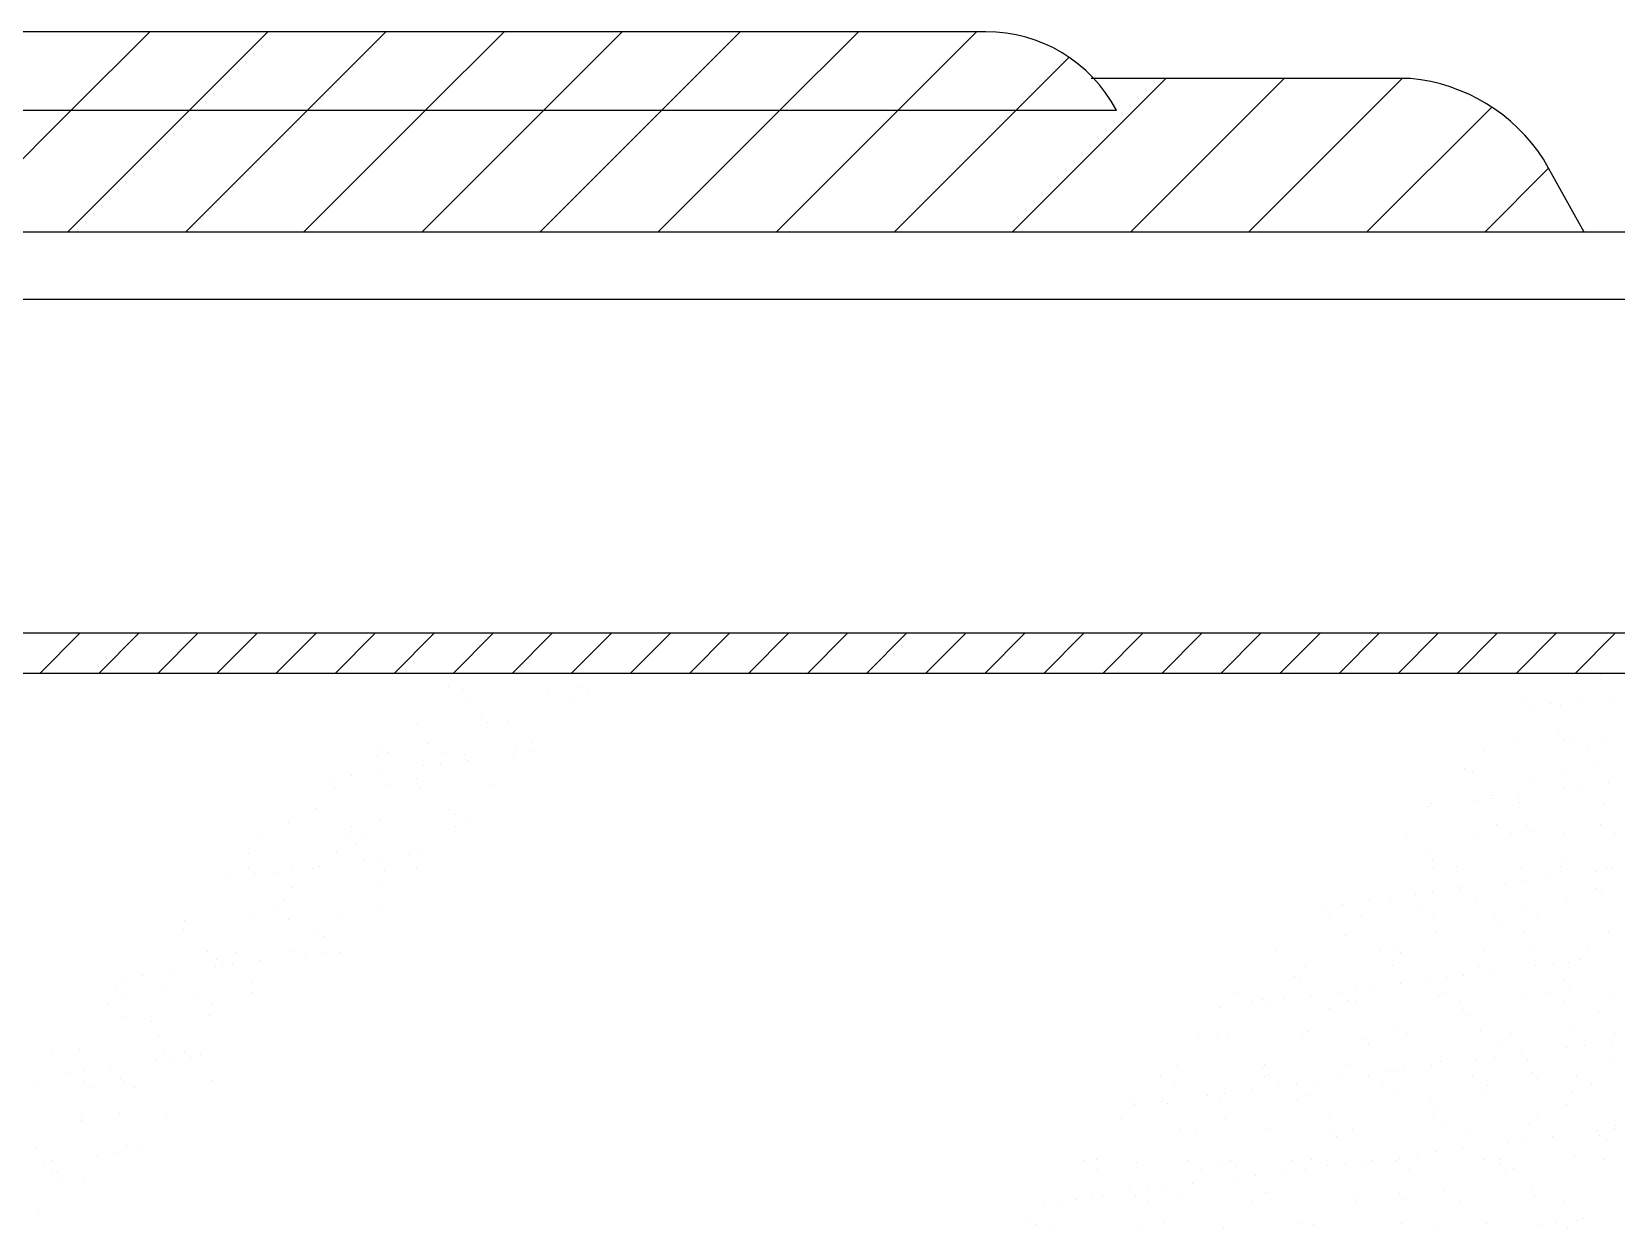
# Model space of a CAD drawing. Header units: inches. Extents: x 11.8 to 54.3, y 10.8 to 35.6.
# Drawn here: x 42.3236 to 42.5608, y 27.0403 to 27.2193 of the extents above; entities that cross this region are included whole.
import ezdxf

# ---------------------------------------------------------------- set-up
doc = ezdxf.new("R2010")
doc.units = ezdxf.units.IN
doc.header["$MEASUREMENT"] = 0
doc.layers.add('02', color=2, linetype='Continuous')

msp = doc.modelspace()

# ---------------------------------------------------------------- linework, layer by layer
at = {"layer": '02'}
for p, q in [((42.46641837556969, 27.21933697191126), (42.11545869179396, 27.21933697191126)), ((42.32953314474265, 27.20760866382862), (42.34126145282529, 27.21933697191126)), ((42.34721081427234, 27.20760866382862), (42.35893912235498, 27.21933697191126)), ((42.36488848380203, 27.20760866382862), (42.37661679188467, 27.21933697191126)), ((42.38256615333161, 27.20760866382862), (42.39429446141436, 27.21933697191126)), ((42.4002438228613, 27.20760866382862), (42.41197213094394, 27.21933697191126)), ((42.41792149239099, 27.20760866382862), (42.42964980047363, 27.21933697191126)), ((42.43559916192068, 27.20760866382862), (42.44732747000332, 27.21933697191126)), ((42.45327683145025, 27.20760866382862), (42.46500513953301, 27.21933697191126)), ((42.47095450097994, 27.20760866382862), (42.47885687609325, 27.21551103894181)), ((42.4703604785923, 27.18933697191128), (42.49336047859232, 27.2123369719112)), ((42.5299886513766, 27.2123369719112), (42.48216377455471, 27.2123369719112)), ((42.48803814812199, 27.18933697191128), (42.51103814812201, 27.2123369719112)), ((42.50571581765168, 27.18933697191128), (42.52871581765159, 27.2123369719112)), ((42.09593853368177, 27.20760866382862), (42.48593853368176, 27.20760866382862)), ((42.31126145282532, 27.18933697191128), (42.32953314474265, 27.20760866382862)), ((42.32893912235501, 27.18933697191128), (42.34721081427234, 27.20760866382862)), ((42.3466167918847, 27.18933697191128), (42.36488848380203, 27.20760866382862)), ((42.36429446141427, 27.18933697191128), (42.38256615333161, 27.20760866382862)), ((42.38197213094396, 27.18933697191128), (42.4002438228613, 27.20760866382862)), ((42.39964980047365, 27.18933697191128), (42.41792149239099, 27.20760866382862)), ((42.41732747000334, 27.18933697191128), (42.43559916192068, 27.20760866382862)), ((42.43500513953303, 27.18933697191128), (42.45327683145025, 27.20760866382862)), ((42.45268280906261, 27.18933697191128), (42.47095450097994, 27.20760866382862)), ((42.52339348718125, 27.18933697191128), (42.54211785995894, 27.20806134468885)), ((42.54107115671094, 27.18933697191128), (42.55063697182347, 27.19890278702369)), ((42.55593853368181, 27.18933697191128), (42.54988756057925, 27.20025497899972)), ((42.72193853368175, 27.18933697191128), (41.85993853368178, 27.18933697191128)), ((41.84993853368179, 27.17933697191129), (42.73193853368174, 27.17933697191129)), ((42.62693853368184, 27.12933697191123), (41.95493853368181, 27.12933697191123)), ((42.32481096570883, 27.12333697191125), (42.33081096570881, 27.12933697191123)), ((42.33364980047362, 27.12333697191125), (42.33964980047371, 27.12933697191123)), ((42.34248863523852, 27.12333697191125), (42.3484886352385, 27.12933697191123)), ((42.35132747000331, 27.12333697191125), (42.35732747000328, 27.12933697191123)), ((42.3601663047681, 27.12333697191125), (42.36616630476819, 27.12933697191123)), ((42.369005139533, 27.12333697191125), (42.37500513953297, 27.12933697191123)), ((42.37784397429779, 27.12333697191125), (42.38384397429776, 27.12933697191123)), ((42.38668280906269, 27.12333697191125), (42.39268280906266, 27.12933697191123)), ((42.39552164382748, 27.12333697191125), (42.40152164382745, 27.12933697191123)), ((42.40436047859227, 27.12333697191125), (42.41036047859235, 27.12933697191123)), ((42.41319931335717, 27.12333697191125), (42.41919931335714, 27.12933697191123)), ((42.42203814812196, 27.12333697191125), (42.42803814812193, 27.12933697191123)), ((42.43087698288686, 27.12333697191125), (42.43687698288683, 27.12933697191123)), ((42.43971581765165, 27.12333697191125), (42.44571581765162, 27.12933697191123)), ((42.44855465241643, 27.12333697191125), (42.45455465241652, 27.12933697191123)), ((42.45739348718133, 27.12333697191125), (42.46339348718131, 27.12933697191123)), ((42.46623232194612, 27.12333697191125), (42.47223232194609, 27.12933697191123)), ((42.47507115671091, 27.12333697191125), (42.481071156711, 27.12933697191123)), ((42.48390999147581, 27.12333697191125), (42.48990999147578, 27.12933697191123)), ((42.4927488262406, 27.12333697191125), (42.49874882624057, 27.12933697191123)), ((42.5015876610055, 27.12333697191125), (42.50758766100547, 27.12933697191123)), ((42.51042649577029, 27.12333697191125), (42.51642649577026, 27.12933697191123)), ((42.51926533053508, 27.12333697191125), (42.52526533053516, 27.12933697191123)), ((42.52810416529998, 27.12333697191125), (42.53410416529995, 27.12933697191123)), ((42.53694300006477, 27.12333697191125), (42.54294300006474, 27.12933697191123)), ((42.54578183482967, 27.12333697191125), (42.55178183482964, 27.12933697191123)), ((42.55462066959446, 27.12333697191125), (42.56062066959443, 27.12933697191123)), ((42.62093853368187, 27.12333697191125), (41.96093853368178, 27.12333697191125)), ((42.3843140912477, 27.12271728287406), (42.3843140912477, 27.12271728287406)), ((42.55839451439569, 27.12320662729244), (42.55839451439569, 27.12320662729244)), ((42.3859475904526, 27.12136779149851), (42.3859475904526, 27.12136779149851)), ((42.38807258749399, 27.12089943386523), (42.38807258749399, 27.12089943386523)), ((42.40086303556065, 27.12083808849125), (42.40086303556065, 27.12083808849125)), ((42.40595484549887, 27.12119593542171), (42.40595484549887, 27.12119593542171)), ((42.40687644216986, 27.12035144766228), (42.40687644216986, 27.12035144766228)), ((42.38867968102433, 27.1192518100464), (42.38867968102433, 27.1192518100464)), ((42.40425039033313, 27.11928010531402), (42.40425039033313, 27.11928010531402)), ((42.54718527456215, 27.11891199855232), (42.54718527456215, 27.11891199855232)), ((42.54837295340646, 27.11842453641053), (42.54837295340646, 27.11842453641053)), ((42.55097549616757, 27.11876716766515), (42.55097549616757, 27.11876716766515)), ((42.55236502900938, 27.11858004043198), (42.55236502900938, 27.11858004043198)), ((42.5550404200991, 27.11930232505322), (42.5550404200991, 27.11930232505322)), ((42.55995748342072, 27.11956305799093), (42.55995748342072, 27.11956305799093)), ((42.38132908410149, 27.11572496171867), (42.38132908410149, 27.11572496171867)), ((42.39092421247598, 27.11680755759708), (42.39092421247598, 27.11680755759708)), ((42.39184580914709, 27.11596306983743), (42.39184580914709, 27.11596306983743)), ((42.39483355017445, 27.11621150163078), (42.39483355017445, 27.11621150163078)), ((42.38301882120392, 27.1129102443807), (42.38301882120392, 27.1129102443807)), ((42.39858953051272, 27.11293853964831), (42.39858953051272, 27.11293853964831)), ((42.54591903311952, 27.11363385382115), (42.54591903311952, 27.11363385382115)), ((42.55216189658553, 27.11435176465089), (42.55216189658553, 27.11435176465089)), ((42.55308349325652, 27.11350727689146), (42.55308349325652, 27.11350727689146)), ((42.55429662360031, 27.11322149232511), (42.55429662360031, 27.11322149232511)), ((42.55870948118617, 27.1135725084474), (42.55870948118617, 27.1135725084474)), ((42.3752995987153, 27.1110983748582), (42.3752995987153, 27.1110983748582)), ((42.37589357945321, 27.11241917977246), (42.37589357945321, 27.11241917977246)), ((42.3768151761242, 27.11157469201281), (42.3768151761242, 27.11157469201281)), ((42.38512729981848, 27.11156699535978), (42.38512729981848, 27.11156699535978)), ((42.38838755428448, 27.11126531502019), (42.38838755428448, 27.11126531502019)), ((42.38892407171456, 27.11037844560733), (42.38892407171456, 27.11037844560733)), ((42.39571546901495, 27.11127255002405), (42.39571546901495, 27.11127255002405)), ((42.39619574543418, 27.11197708761265), (42.39619574543418, 27.11197708761265)), ((42.39831801177606, 27.11161518127856), (42.39831801177606, 27.11161518127856)), ((42.54083439290606, 27.11184994803657), (42.54083439290606, 27.11184994803657)), ((42.55640510221475, 27.1118782433043), (42.55640510221475, 27.1118782433043)), ((42.37140028378975, 27.10807139515985), (42.37140028378975, 27.10807139515985)), ((42.3754652077214, 27.10860655254792), (42.3754652077214, 27.10860655254792)), ((42.38225660502179, 27.10950065696475), (42.38225660502179, 27.10950065696475)), ((42.3848591477829, 27.10984328821915), (42.3848591477829, 27.10984328821915)), ((42.53805286023375, 27.10911889906684), (42.53805286023375, 27.10911889906684)), ((42.53917552972713, 27.10845938167459), (42.53917552972713, 27.10845938167459)), ((42.55267999579998, 27.10894592158693), (42.55267999579998, 27.10894592158693)), ((42.55743342954374, 27.10952129466646), (42.55743342954374, 27.10952129466646)), ((42.36879774102864, 27.10772876390534), (42.36879774102864, 27.10772876390534)), ((42.36885360282544, 27.10615218824737), (42.36885360282544, 27.10615218824737)), ((42.37714711352204, 27.10670300361697), (42.37714711352204, 27.10670300361697)), ((42.38116511241141, 27.10758870978792), (42.38116511241141, 27.10758870978792)), ((42.38164405089209, 27.10609084287362), (42.38164405089209, 27.10609084287362)), ((42.39271782283073, 27.10673129888469), (42.39271782283073, 27.10673129888469)), ((42.54842491591832, 27.10701425156149), (42.54842491591832, 27.10701425156149)), ((42.5529829338732, 27.1060856991438), (42.5529829338732, 27.1060856991438)), ((42.55558547663431, 27.10642833039843), (42.55558547663431, 27.10642833039843)), ((42.55965040056596, 27.10696348778638), (42.55965040056596, 27.10696348778638)), ((42.36613447938852, 27.10320033196318), (42.36613447938852, 27.10320033196318)), ((42.38614173443479, 27.1030284758866), (42.38614173443479, 27.1030284758866)), ((42.53273267257966, 27.10341970166779), (42.53273267257966, 27.10341970166779)), ((42.53314604434082, 27.10383279481412), (42.53314604434082, 27.10383279481412)), ((42.53952406988004, 27.10431380608439), (42.53952406988004, 27.10431380608439)), ((42.54212661264116, 27.10465643733901), (42.54212661264116, 27.10465643733901)), ((42.54240279652085, 27.10513291684184), (42.54240279652085, 27.10513291684184)), ((42.54619153657281, 27.10519159472708), (42.54619153657281, 27.10519159472708)), ((42.54623399991011, 27.10399973497611), (42.54623399991011, 27.10399973497611)), ((42.55902444797677, 27.10393838960224), (42.55902444797677, 27.10393838960224)), ((42.36211009943294, 27.10097771610081), (42.36211009943294, 27.10097771610081)), ((42.3756145655059, 27.10146425601316), (42.3756145655059, 27.10146425601316)), ((42.38706333110589, 27.10218398812695), (42.38706333110589, 27.10218398812695)), ((42.38870252107507, 27.10163119617514), (42.38870252107507, 27.10163119617514)), ((42.54276405609791, 27.10067268589578), (42.54276405609791, 27.10067268589578)), ((42.5583347654066, 27.1007009811634), (42.5583347654066, 27.1007009811634)), ((42.35802402300727, 27.09898989366262), (42.35802402300727, 27.09898989366262)), ((42.37111110141201, 27.09864009806175), (42.37111110141201, 27.09864009806175)), ((42.37148625370152, 27.10036143795115), (42.37148625370152, 27.10036143795115)), ((42.37359473231608, 27.09901818893034), (42.37359473231608, 27.09901818893034)), ((42.38705696301032, 27.10038973321899), (42.38705696301032, 27.10038973321899)), ((42.52930182540366, 27.09930114160725), (42.52930182540366, 27.09930114160725)), ((42.53949049651762, 27.09882526282955), (42.53949049651762, 27.09882526282955)), ((42.54487253471247, 27.09932943687486), (42.54487253471247, 27.09932943687486)), ((42.54737941854434, 27.10057268294041), (42.54737941854434, 27.10057268294041)), ((42.54830101521533, 27.09972819518098), (42.54830101521533, 27.09972819518098)), ((42.55299496259057, 27.09931180274178), (42.55299496259057, 27.09931180274178)), ((42.56044324402116, 27.09935773214248), (42.56044324402116, 27.09935773214248)), ((42.35608061404675, 27.09635112924034), (42.35608061404675, 27.09635112924034)), ((42.36916856961592, 27.09651806940233), (42.36916856961592, 27.09651806940233)), ((42.372032698083, 27.09779561030232), (42.372032698083, 27.09779561030232)), ((42.38007518818826, 27.0962677152812), (42.38007518818826, 27.0962677152812)), ((42.38195901768258, 27.09645672402847), (42.38195901768258, 27.09645672402847)), ((42.53234878552145, 27.09618430511578), (42.53234878552145, 27.09618430511578)), ((42.35608046838912, 27.09425172023712), (42.35608046838912, 27.09425172023712)), ((42.35994885750235, 27.0936180335792), (42.35994885750235, 27.0936180335792)), ((42.36255140026346, 27.09396066483371), (42.36255140026346, 27.09396066483371)), ((42.36561454601964, 27.09415419718753), (42.36561454601964, 27.09415419718753)), ((42.36661632419511, 27.09449582222178), (42.36661632419511, 27.09449582222178)), ((42.3734077214955, 27.0953899266385), (42.3734077214955, 27.0953899266385)), ((42.37601026425661, 27.09573255789301), (42.37601026425661, 27.09573255789301)), ((42.37638263437022, 27.09380962807732), (42.37638263437022, 27.09380962807732)), ((42.38118525532845, 27.09418249245514), (42.38118525532845, 27.09418249245514)), ((42.53327038219255, 27.09533981735636), (42.53327038219255, 27.09533981735636)), ((42.53346101113142, 27.09419867596908), (42.53346101113142, 27.09419867596908)), ((42.53689234841603, 27.09446544513206), (42.53689234841603, 27.09446544513206)), ((42.54654896670071, 27.09436561613107), (42.54654896670071, 27.09436561613107)), ((42.55246305772472, 27.09449374039978), (42.55246305772472, 27.09449374039978)), ((42.55265095150254, 27.09574221295598), (42.55265095150254, 27.09574221295598)), ((42.55759291434005, 27.09374686187708), (42.55759291434005, 27.09374686187708)), ((42.55933941476725, 27.09430427075709), (42.55933941476725, 27.09430427075709)), ((42.56019545710116, 27.09408949313159), (42.56019545710116, 27.09408949313159)), ((42.35315746020196, 27.09272392916237), (42.35315746020196, 27.09272392916237)), ((42.35700206506012, 27.0934072324777), (42.35700206506012, 27.0934072324777)), ((42.36242506622354, 27.09134359725577), (42.36242506622354, 27.09134359725577)), ((42.37592953229638, 27.091830137168), (42.37592953229638, 27.091830137168)), ((42.53762031847965, 27.09135383513135), (42.53762031847965, 27.09135383513135)), ((42.5441340503469, 27.09197496881766), (42.5441340503469, 27.09197496881766)), ((42.54673659310801, 27.09231760007229), (42.54673659310801, 27.09231760007229)), ((42.55080151703966, 27.09285275746025), (42.55080151703966, 27.09285275746025)), ((42.55762757352603, 27.09118197905455), (42.55762757352603, 27.09118197905455)), ((42.36135200134733, 27.08942125025269), (42.36135200134733, 27.08942125025269)), ((42.52388378905336, 27.08930897134153), (42.52388378905336, 27.08930897134153)), ((42.52701501524156, 27.08925248935848), (42.52701501524156, 27.08925248935848)), ((42.53067518635375, 27.09020307575825), (42.53067518635375, 27.09020307575825)), ((42.53327772911486, 27.09054570701288), (42.53327772911486, 27.09054570701288)), ((42.53734265304651, 27.09108086440083), (42.53734265304651, 27.09108086440083)), ((42.53980546330821, 27.0891911439845), (42.53980546330821, 27.0891911439845)), ((42.55330992938106, 27.08967768389662), (42.55330992938106, 27.08967768389662)), ((42.55854917019703, 27.09033749129513), (42.55854917019703, 27.09033749129513)), ((42.34649145550499, 27.08644108723329), (42.34649145550499, 27.08644108723329)), ((42.35639558083734, 27.0867170103953), (42.35639558083734, 27.0867170103953)), ((42.35995368619923, 27.08781263152182), (42.35995368619923, 27.08781263152182)), ((42.36206216481368, 27.0864693825009), (42.36206216481368, 27.0864693825009)), ((42.36948353640652, 27.08688395055729), (42.36948353640652, 27.08688395055729)), ((42.37552439550792, 27.08784092678944), (42.37552439550792, 27.08784092678944)), ((42.5172163223606, 27.08843118269884), (42.5172163223606, 27.08843118269884)), ((42.51776925790126, 27.0867523351777), (42.51776925790126, 27.0867523351777)), ((42.51981886512171, 27.08877381395346), (42.51981886512171, 27.08877381395346)), ((42.52258968545688, 27.08696545730673), (42.52258968545688, 27.08696545730673)), ((42.53123148859551, 27.08812387946623), (42.53123148859551, 27.08812387946623)), ((42.53333996721007, 27.08678063044543), (42.53333996721007, 27.08678063044543)), ((42.54259694050315, 27.08679360122992), (42.54259694050315, 27.08679360122992)), ((42.54680219790431, 27.08815217473407), (42.54680219790431, 27.08815217473407)), ((42.54891067651876, 27.08680892571315), (42.54891067651876, 27.08680892571315)), ((42.34632136832444, 27.08503287242807), (42.34632136832444, 27.08503287242807)), ((42.36632862337082, 27.08486101635127), (42.36632862337082, 27.08486101635127)), ((42.52027151184906, 27.08407801721192), (42.52027151184906, 27.08407801721192)), ((42.53377597792202, 27.08456455712404), (42.53377597792202, 27.08456455712404)), ((42.54351853717414, 27.0859491134705), (42.54351853717414, 27.0859491134705)), ((42.5468639334912, 27.08473149728603), (42.5468639334912, 27.08473149728603)), ((42.55965438155785, 27.08467015191205), (42.55965438155785, 27.08467015191205)), ((42.34994958494737, 27.08177082378471), (42.34994958494737, 27.08177082378471)), ((42.36274003301402, 27.08170947841073), (42.36274003301402, 27.08170947841073)), ((42.36725022004181, 27.08401652859184), (42.36725022004181, 27.08401652859184)), ((42.50978907160483, 27.08188834343501), (42.50978907160483, 27.08188834343501)), ((42.52535978091363, 27.08191663870262), (42.52535978091363, 27.08191663870262)), ((42.52756630748026, 27.0824052234053), (42.52756630748026, 27.0824052234053)), ((42.54093049022232, 27.08194493397023), (42.54093049022232, 27.08194493397023)), ((42.54786847346135, 27.0819631312455), (42.54786847346135, 27.0819631312455)), ((42.55650119953113, 27.08197322923807), (42.55650119953113, 27.08197322923807)), ((42.35109997397593, 27.07950730325306), (42.35109997397593, 27.07950730325306)), ((42.35129799034793, 27.08047263852664), (42.35129799034793, 27.08047263852664)), ((42.35221958701892, 27.07962815076722), (42.35221958701892, 27.07962815076722)), ((42.35370251673704, 27.07984993450746), (42.35370251673704, 27.07984993450746)), ((42.35408197851724, 27.0816053907581), (42.35408197851724, 27.0816053907581)), ((42.3577674406687, 27.08038509189565), (42.3577674406687, 27.08038509189565)), ((42.36455883796908, 27.08127919631236), (42.36455883796908, 27.08127919631236)), ((42.3671613807302, 27.08162182756687), (42.3671613807302, 27.08162182756687)), ((42.36965268782605, 27.08163368602582), (42.36965268782605, 27.08163368602582)), ((42.51424202646287, 27.07945143035145), (42.51424202646287, 27.07945143035145)), ((42.52732998203216, 27.07961837051344), (42.52732998203216, 27.07961837051344)), ((42.52848790415136, 27.08156073564565), (42.52848790415136, 27.08156073564565)), ((42.5401204300987, 27.07955702513946), (42.5401204300987, 27.07955702513946)), ((42.54874403081364, 27.07963613155094), (42.54874403081364, 27.07963613155094)), ((42.55134657357475, 27.07997876280545), (42.55134657357475, 27.07997876280545)), ((42.55362489617166, 27.08004356505158), (42.55362489617166, 27.08004356505158)), ((42.5554114975064, 27.08051392019352), (42.5554114975064, 27.08051392019352)), ((42.33764110998278, 27.07773541019365), (42.33764110998278, 27.07773541019365)), ((42.34024365274389, 27.07807804144816), (42.34024365274389, 27.07807804144816)), ((42.34430857667554, 27.07861319883623), (42.34430857667554, 27.07861319883623)), ((42.35671054762783, 27.07708289155026), (42.35671054762783, 27.07708289155026)), ((42.51253567445748, 27.07801684558067), (42.51253567445748, 27.07801684558067)), ((42.51345727112847, 27.07717235782102), (42.51345727112847, 27.07717235782102)), ((42.5284937695201, 27.0769701340747), (42.5284937695201, 27.0769701340747)), ((42.53283784043846, 27.07757475342087), (42.53283784043846, 27.07757475342087)), ((42.5352851668206, 27.07786423849153), (42.5352851668206, 27.07786423849153)), ((42.5378877095816, 27.07820686974615), (42.5378877095816, 27.07820686974615)), ((42.54195263351325, 27.07874202713411), (42.54195263351325, 27.07874202713411)), ((42.55284509548484, 27.07740289734407), (42.55284509548484, 27.07740289734407)), ((42.33626735732504, 27.07608426070201), (42.33626735732504, 27.07608426070201)), ((42.33718895399603, 27.07523977294236), (42.33718895399603, 27.07523977294236)), ((42.34320608155498, 27.07659635163814), (42.34320608155498, 27.07659635163814)), ((42.34842111869683, 27.07526382509228), (42.34842111869683, 27.07526382509228)), ((42.35656952330613, 27.07564216854221), (42.35656952330613, 27.07564216854221)), ((42.50412821178442, 27.07554677776919), (42.50412821178442, 27.07554677776919)), ((42.5109699815953, 27.07466308362732), (42.5109699815953, 27.07466308362732)), ((42.51503490552695, 27.0751982410154), (42.51503490552695, 27.0751982410154)), ((42.51969892109311, 27.07557507303691), (42.51969892109311, 27.07557507303691)), ((42.52182630282745, 27.07609234543211), (42.52182630282745, 27.07609234543211)), ((42.52442884558845, 27.07643497668674), (42.52442884558845, 27.07643497668674)), ((42.5340909447125, 27.07493043827899), (42.5340909447125, 27.07493043827899)), ((42.53526963040191, 27.07560336830452), (42.53526963040191, 27.07560336830452)), ((42.54717890028179, 27.07509737844098), (42.54717890028179, 27.07509737844098)), ((42.55084033971072, 27.07563166357225), (42.55084033971072, 27.07563166357225)), ((42.55376669215583, 27.07655840958465), (42.55376669215583, 27.07655840958465)), ((42.55996934834833, 27.075036033067), (42.55996934834833, 27.075036033067)), ((42.33495888800259, 27.07389228080374), (42.33495888800259, 27.07389228080374)), ((42.35052959731139, 27.07392057607147), (42.35052959731139, 27.07392057607147)), ((42.5015760415338, 27.0734263479561), (42.5015760415338, 27.0734263479561)), ((42.50623669039898, 27.07420352874838), (42.50623669039898, 27.07420352874838)), ((42.507796030573, 27.07450524374063), (42.507796030573, 27.07450524374063)), ((42.5083674388343, 27.0743204523727), (42.5083674388343, 27.0743204523727)), ((42.51780720741569, 27.07318637559613), (42.51780720741569, 27.07318637559613)), ((42.52058647863966, 27.07444389836676), (42.52058647863966, 27.07444389836676)), ((42.52180739970767, 27.07423182401599), (42.52180739970767, 27.07423182401599)), ((42.53737810901647, 27.0742601192836), (42.53737810901647, 27.0742601192836)), ((42.53781446246195, 27.07301451951944), (42.53781446246195, 27.07301451951944)), ((42.55294881832516, 27.07428841455144), (42.55294881832516, 27.07428841455144)), ((42.55811662844305, 27.07257242735964), (42.55811662844305, 27.07257242735964)), ((42.33717659616879, 27.07196976477767), (42.33717659616879, 27.07196976477767)), ((42.34153889028325, 27.07125379071759), (42.34153889028325, 27.07125379071759)), ((42.35026455173796, 27.07213670493966), (42.35026455173796, 27.07213670493966)), ((42.52764494882264, 27.06998425166828), (42.52764494882264, 27.06998425166828)), ((42.53873605913294, 27.07217003175979), (42.53873605913294, 27.07217003175979)), ((42.54043539688929, 27.06992290629442), (42.54043539688929, 27.06992290629442)), ((42.55393986296214, 27.07040944620654), (42.55393986296214, 27.07040944620654)), ((42.34254941101496, 27.06905658432866), (42.34254941101496, 27.06905658432866)), ((42.49825650410254, 27.06933953700546), (42.49825650410254, 27.06933953700546)), ((42.50105252718051, 27.06933077159406), (42.50105252718051, 27.06933077159406)), ((42.5027765743928, 27.06879799777139), (42.5027765743928, 27.06879799777139)), ((42.51382721341123, 27.0693678322733), (42.51382721341123, 27.0693678322733)), ((42.51455699325346, 27.06981731150629), (42.51455699325346, 27.06981731150629)), ((42.52278382943906, 27.06862614169482), (42.52278382943906, 27.06862614169482)), ((42.52370542611006, 27.06778165393517), (42.52370542611006, 27.06778165393517)), ((42.52939792272004, 27.06939612754091), (42.52939792272004, 27.06939612754091)), ((42.54308599542016, 27.06818404953502), (42.54308599542016, 27.06818404953502)), ((42.54496863202873, 27.06942442280852), (42.54496863202873, 27.06942442280852)), ((42.5559565540416, 27.06763992553861), (42.5559565540416, 27.06763992553861)), ((42.56002147797325, 27.0681750829268), (42.56002147797325, 27.0681750829268)), ((42.56053934133753, 27.06945271807625), (42.56053934133753, 27.06945271807625)), ((42.32650825726036, 27.06686541289285), (42.32650825726036, 27.06686541289285)), ((42.33073060027881, 27.06702357816685), (42.33073060027881, 27.06702357816685)), ((42.34225109044964, 27.06539657292681), (42.34225109044964, 27.06539657292681)), ((42.34352104834547, 27.0669622327931), (42.34352104834547, 27.0669622327931)), ((42.34485363321075, 27.06573920418132), (42.34485363321075, 27.06573920418132)), ((42.34651551230674, 27.06669355681616), (42.34651551230674, 27.06669355681616)), ((42.34743710897773, 27.06584906905651), (42.34743710897773, 27.06584906905651)), ((42.3489185571424, 27.06627436156951), (42.3489185571424, 27.06627436156951)), ((42.5344059115031, 27.06529631943395), (42.5344059115031, 27.06529631943395)), ((42.53989514728734, 27.0655254012248), (42.53989514728734, 27.0655254012248)), ((42.54249769004845, 27.06586803247931), (42.54249769004845, 27.06586803247931)), ((42.5465626139801, 27.06640318986738), (42.5465626139801, 27.06640318986738)), ((42.54749386707228, 27.06546325959594), (42.54749386707228, 27.06546325959594)), ((42.55335401128049, 27.06729729428421), (42.55335401128049, 27.06729729428421)), ((42.56028431513893, 27.06540191422196), (42.56028431513893, 27.06540191422196)), ((42.32879222645649, 27.06362467986751), (42.32879222645649, 27.06362467986751)), ((42.3313947692176, 27.06396731112202), (42.3313947692176, 27.06396731112202)), ((42.33545969314925, 27.0645024685101), (42.33545969314925, 27.0645024685101)), ((42.33688855119443, 27.06271501866295), (42.33688855119443, 27.06271501866295)), ((42.49259564428202, 27.06299797133975), (42.49259564428202, 27.06299797133975)), ((42.49502304179431, 27.0647041847336), (42.49502304179431, 27.0647041847336)), ((42.50775319641629, 27.06423776386996), (42.50775319641629, 27.06423776386996)), ((42.5081109973636, 27.06487112489559), (42.5081109973636, 27.06487112489559)), ((42.50816635359082, 27.06302626660736), (42.50816635359082, 27.06302626660736)), ((42.50867479308728, 27.06339327611054), (42.50867479308728, 27.06339327611054)), ((42.5196448859938, 27.06285940374856), (42.5196448859938, 27.06285940374856)), ((42.52090144543014, 27.06480977952161), (42.52090144543014, 27.06480977952161)), ((42.52373706289951, 27.0630545618752), (42.52373706289951, 27.0630545618752)), ((42.52643628329419, 27.06375350816539), (42.52643628329419, 27.06375350816539)), ((42.52805536239727, 27.06379567171028), (42.52805536239727, 27.06379567171028)), ((42.5290388260553, 27.06409613942001), (42.5290388260553, 27.06409613942001)), ((42.53310374998695, 27.06463129680797), (42.53310374998695, 27.06463129680797)), ((42.53930777220832, 27.06308285714281), (42.53930777220832, 27.06308285714281)), ((42.54806261744365, 27.06362381563359), (42.54806261744365, 27.06362381563359)), ((42.54898421411464, 27.06277932787394), (42.54898421411464, 27.06277932787394)), ((42.55487848151701, 27.06311115241042), (42.55487848151701, 27.06311115241042)), ((42.32398709688643, 27.06184910602029), (42.32398709688643, 27.06184910602029)), ((42.33148487928385, 27.06230517899153), (42.33148487928385, 27.06230517899153)), ((42.33240647595484, 27.06146069123188), (42.33240647595484, 27.06146069123188)), ((42.33749156295927, 27.06233564593263), (42.33749156295927, 27.06233564593263)), ((42.33899702980899, 27.06137176964203), (42.33899702980899, 27.06137176964203)), ((42.35057951852856, 27.06250258609451), (42.35057951852856, 27.06250258609451)), ((42.49470412289658, 27.06165472231883), (42.49470412289658, 27.06165472231883)), ((42.502121098069, 27.06055235330119), (42.502121098069, 27.06055235330119)), ((42.50618602200065, 27.06108751068914), (42.50618602200065, 27.06108751068914)), ((42.51027483220527, 27.06168301758656), (42.51027483220527, 27.06168301758656)), ((42.51297741930104, 27.06198161510597), (42.51297741930104, 27.06198161510597)), ((42.51557996206215, 27.0623242463606), (42.51557996206215, 27.0623242463606)), ((42.52584554151407, 27.06171131285428), (42.52584554151407, 27.06171131285428)), ((42.52795991561324, 27.06035013282313), (42.52795991561324, 27.06035013282313)), ((42.54141625082288, 27.06173960812189), (42.54141625082288, 27.06173960812189)), ((42.55425482975274, 27.06077532736149), (42.55425482975274, 27.06077532736149)), ((42.55698696013157, 27.06176790338962), (42.55698696013157, 27.06176790338962)), ((42.48857704590445, 27.059757998123), (42.48857704590445, 27.059757998123)), ((42.48866223407585, 27.05878046024177), (42.48866223407585, 27.05878046024177)), ((42.4927225633934, 27.05984938604534), (42.4927225633934, 27.05984938604534)), ((42.4927271580075, 27.05931561762985), (42.4927271580075, 27.05931561762985)), ((42.49364416006439, 27.05900489828592), (42.49364416006439, 27.05900489828592)), ((42.49951855530789, 27.06020972204656), (42.49951855530789, 27.06020972204656)), ((42.5013674939711, 27.05969665274902), (42.5013674939711, 27.05969665274902)), ((42.51302472937438, 27.05940729388554), (42.51302472937438, 27.05940729388554)), ((42.51487196004395, 27.06018319266125), (42.51487196004395, 27.06018319266125)), ((42.53303198442076, 27.05923543780896), (42.53303198442076, 27.05923543780896)), ((42.53395358109175, 27.05839095004931), (42.53395358109175, 27.05839095004931)), ((42.54075036367978, 27.06028878744938), (42.54075036367978, 27.06028878744938)), ((42.55333415040185, 27.05879334564916), (42.55333415040185, 27.05879334564916)), ((42.33101684351256, 27.05650777789922), (42.33101684351256, 27.05650777789922)), ((42.33104556706941, 27.05738945932181), (42.33104556706941, 27.05738945932181)), ((42.33675641224205, 27.05747470900699), (42.33675641224205, 27.05747470900699)), ((42.34383601513606, 27.05732811394783), (42.34383601513606, 27.05732811394783)), ((42.48672393660014, 27.05679073057614), (42.48672393660014, 27.05679073057614)), ((42.50229464590883, 27.05681902584375), (42.50229464590883, 27.05681902584375)), ((42.51786535521764, 27.05684732111136), (42.51786535521764, 27.05684732111136)), ((42.53343606452644, 27.0568756163792), (42.53343606452644, 27.0568756163792)), ((42.53472087829358, 27.05566220058891), (42.53472087829358, 27.05566220058891)), ((42.54780883386287, 27.0558291407509), (42.54780883386287, 27.0558291407509)), ((42.54900677383513, 27.05690391164681), (42.54900677383513, 27.05690391164681)), ((42.56059928192941, 27.05576779537692), (42.56059928192941, 27.05576779537692)), ((42.49533800858491, 27.05507006588855), (42.49533800858491, 27.05507006588855)), ((42.4979940963516, 27.05501891606091), (42.4979940963516, 27.05501891606091)), ((42.50842596415409, 27.05523700605054), (42.50842596415409, 27.05523700605054)), ((42.51800135139787, 27.05484705998411), (42.51800135139787, 27.05484705998411)), ((42.51892294806886, 27.05400257222469), (42.51892294806886, 27.05400257222469)), ((42.52121641222074, 27.05517566067656), (42.52121641222074, 27.05517566067656)), ((42.53830351737896, 27.05440496782442), (42.53830351737896, 27.05440496782442)), ((42.5471076705153, 27.05352919521247), (42.5471076705153, 27.05352919521247)), ((42.55117259444695, 27.05406435260066), (42.55117259444695, 27.05406435260066)), ((42.55796399174734, 27.05495845701726), (42.55796399174734, 27.05495845701726)), ((42.55831077242523, 27.05423311174773), (42.55831077242523, 27.05423311174773)), ((42.55923236909634, 27.05338862398808), (42.55923236909634, 27.05338862398808)), ((42.56056653450845, 27.05530108827189), (42.56056653450845, 27.05530108827189)), ((42.32430206367691, 27.05221498717524), (42.32430206367691, 27.05221498717524)), ((42.33340220692334, 27.05128584260067), (42.33340220692334, 27.05128584260067)), ((42.33600474968445, 27.05162847385519), (42.33600474968445, 27.05162847385519)), ((42.33780652974987, 27.05270152708747), (42.33780652974987, 27.05270152708747)), ((42.3400696736161, 27.05216363124337), (42.3400696736161, 27.05216363124337)), ((42.53104626376104, 27.05141467089866), (42.53104626376104, 27.05141467089866)), ((42.53364880652215, 27.05175730215306), (42.53364880652215, 27.05175730215306)), ((42.5377137304538, 27.05229245954125), (42.5377137304538, 27.05229245954125)), ((42.54450512775419, 27.05318656395796), (42.54450512775419, 27.05318656395796)), ((42.55456979654322, 27.05114120851645), (42.55456979654322, 27.05114120851645)), ((42.32535598369203, 27.0501662122334), (42.32535598369203, 27.0501662122334)), ((42.32661080962295, 27.05039173818396), (42.32661080962295, 27.05039173818396)), ((42.32670240124266, 27.04852609728082), (42.32670240124266, 27.04852609728082)), ((42.32746446230659, 27.0488229632126), (42.32746446230659, 27.0488229632126)), ((42.48106307677962, 27.05044916491032), (42.48106307677962, 27.05044916491032)), ((42.48296346332872, 27.05063053823629), (42.48296346332872, 27.05063053823629)), ((42.48317155539418, 27.04910591588951), (42.48317155539418, 27.04910591588951)), ((42.48889201269505, 27.05012387927796), (42.48889201269505, 27.05012387927796)), ((42.49663378608842, 27.05047746017804), (42.49663378608842, 27.05047746017804)), ((42.49874226470298, 27.04913421115712), (42.49874226470298, 27.04913421115712)), ((42.50168246076159, 27.05006253390398), (42.50168246076159, 27.05006253390398)), ((42.5029707183751, 27.05045868215948), (42.5029707183751, 27.05045868215948)), ((42.50389231504609, 27.04961419440006), (42.50389231504609, 27.04961419440006)), ((42.5107960024675, 27.04874867342242), (42.5107960024675, 27.04874867342242)), ((42.51220449539723, 27.05050575544565), (42.51220449539723, 27.05050575544565)), ((42.51431297401167, 27.04916250642473), (42.51431297401167, 27.04916250642473)), ((42.51518692683455, 27.0505490738161), (42.51518692683455, 27.0505490738161)), ((42.51758739976789, 27.04964277783925), (42.51758739976789, 27.04964277783925)), ((42.520189942529, 27.04998540909376), (42.520189942529, 27.04998540909376)), ((42.52327288435607, 27.05001658999968), (42.52327288435607, 27.05001658999968)), ((42.52425486646065, 27.05052056648183), (42.52425486646065, 27.05052056648183)), ((42.52777520470592, 27.05053405071338), (42.52777520470592, 27.05053405071338)), ((42.52827488240372, 27.05071601397809), (42.52827488240372, 27.05071601397809)), ((42.52988368332048, 27.04919080169257), (42.52988368332048, 27.04919080169257)), ((42.54106533047037, 27.05065466860433), (42.54106533047037, 27.05065466860433)), ((42.54328013940246, 27.04984473392311), (42.54328013940246, 27.04984473392311)), ((42.54334591401472, 27.0505623459811), (42.54334591401472, 27.0505623459811)), ((42.54420173607345, 27.04900024616346), (42.54420173607345, 27.04900024616346)), ((42.54545439262928, 27.04921909696018), (42.54545439262928, 27.04921909696018)), ((42.55891662332341, 27.05059064124871), (42.55891662332341, 27.05059064124871)), ((42.32762399791365, 27.0476816095214), (42.32762399791365, 27.0476816095214)), ((42.33136053386001, 27.04775534047677), (42.33136053386001, 27.04775534047677)), ((42.4932722145427, 27.04644162297505), (42.4932722145427, 27.04644162297505)), ((42.49733713847435, 27.04697678036301), (42.49733713847435, 27.04697678036301)), ((42.50412853577474, 27.04787088477984), (42.50412853577474, 27.04787088477984)), ((42.50673107853585, 27.04821351603446), (42.50673107853585, 27.04821351603446)), ((42.54812380065336, 27.04619502190574), (42.54812380065336, 27.04619502190574)), ((42.47519136909774, 27.04424192414659), (42.47519136909774, 27.04424192414659)), ((42.47721080778844, 27.04432709866101), (42.47721080778844, 27.04432709866101)), ((42.47981335054955, 27.04466972991564), (42.47981335054955, 27.04466972991564)), ((42.48214850930255, 27.04494940713139), (42.48214850930255, 27.04494940713139)), ((42.4838782744812, 27.04520488730371), (42.4838782744812, 27.04520488730371)), ((42.48794008535221, 27.04607030433486), (42.48794008535221, 27.04607030433486)), ((42.4888616820232, 27.04522581657532), (42.4888616820232, 27.04522581657532)), ((42.49066967178159, 27.04609899172042), (42.49066967178159, 27.04609899172042)), ((42.49076207840655, 27.04427021941443), (42.49076207840655, 27.04427021941443)), ((42.49565297537539, 27.04543594704351), (42.49565297537539, 27.04543594704351)), ((42.50633278771524, 27.04429851468204), (42.50633278771524, 27.04429851468204)), ((42.50824225133319, 27.04562821217506), (42.50824225133319, 27.04562821217506)), ((42.50874093094468, 27.0456028872055), (42.50874093094468, 27.0456028872055)), ((42.52153137901122, 27.04554154183152), (42.52153137901122, 27.04554154183152)), ((42.52190349702404, 27.04432680994965), (42.52190349702404, 27.04432680994965)), ((42.52824950637957, 27.04545635609825), (42.52824950637957, 27.04545635609825)), ((42.52917110305056, 27.04461186833883), (42.52917110305056, 27.04461186833883)), ((42.53503584508418, 27.04602808174387), (42.53503584508418, 27.04602808174387)), ((42.53747420633273, 27.04435510521737), (42.53747420633273, 27.04435510521737)), ((42.54855167236066, 27.04501426393857), (42.54855167236066, 27.04501426393857)), ((42.55304491564154, 27.0443834004851), (42.55304491564154, 27.0443834004851)), ((42.32461703046751, 27.0425808683302), (42.32461703046751, 27.0425808683302)), ((42.47290945232932, 27.04168192651023), (42.47290945232932, 27.04168192651023)), ((42.55488476333382, 27.04150708967141), (42.55488476333382, 27.04150708967141)), ((42.55578257491369, 27.04172551533393), (42.55578257491369, 27.04172551533393)), ((42.47383104900031, 27.04083743875058), (42.47383104900031, 27.04083743875058)), ((42.47611902391635, 27.04032282027093), (42.47611902391635, 27.04032282027093)), ((42.48920697948553, 27.0404897604328), (42.48920697948553, 27.0404897604328)), ((42.49321161831041, 27.04123983435043), (42.49321161831041, 27.04123983435043)), ((42.50199742755218, 27.04042841505894), (42.50199742755218, 27.04042841505894)), ((42.51321887335668, 27.04106797827363), (42.51321887335668, 27.04106797827363)), ((42.51550189362503, 27.04091495497105), (42.51550189362503, 27.04091495497105)), ((42.52858984919432, 27.04108189513304), (42.52858984919432, 27.04108189513304)), ((42.53352103933777, 27.04062588611383), (42.53352103933777, 27.04062588611383)), ((42.54138029726086, 27.04102054975918), (42.54138029726086, 27.04102054975918)), ((42.54911510822093, 27.04084772669112), (42.54911510822093, 27.04084772669112)), ((42.55171765098204, 27.04119035794575), (42.55171765098204, 27.04119035794575)), ((42.55352829438404, 27.04045403003714), (42.55352829438404, 27.04045403003714))]:
    msp.add_line(p, q, dxfattribs=at)
for centre, radius, start, end in [((42.46643345162205, 27.19725359868731), 0.02208337837002964, 27.96341332235778, 90.03911513013747), ((42.52739535364709, 27.185638200566), 0.02682442141891137, 33.01821541408277, 84.45216553818067)]:
    msp.add_arc(centre, radius, start, end, dxfattribs=at)

doc.saveas('drawing.dxf')
